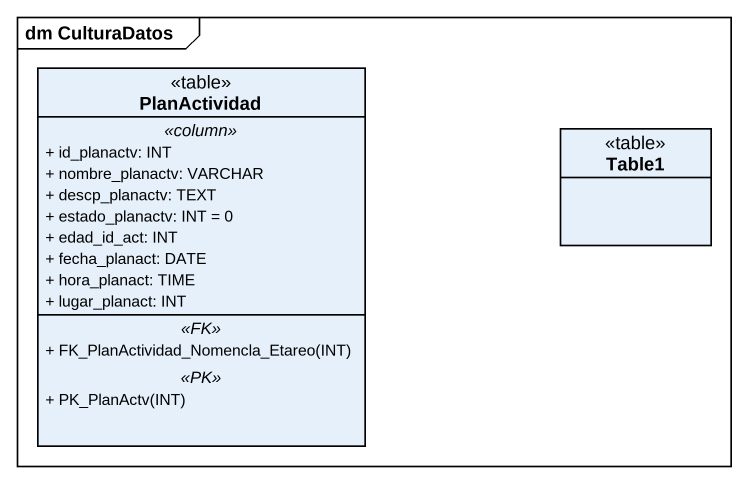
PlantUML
@startuml
mainframe dm CulturaDatos
hide circle
hide empty members
skinparam classAttributeIconSize 0
class PlanActividad <<table>> {
  .. <<column>> ..
  + id_planactv: INT
  + nombre_planactv: VARCHAR
  + descp_planactv: TEXT
  + estado_planactv: INT = 0
  + edad_id_act: INT
  + fecha_planact: DATE
  + hora_planact: TIME
  + lugar_planact: INT
  .. <<FK>> ..
  + FK_PlanActividad_Nomencla_Etareo(INT)
  .. <<PK>> ..
  + PK_PlanActv(INT)
}
class Table1 <<table>>
@enduml
